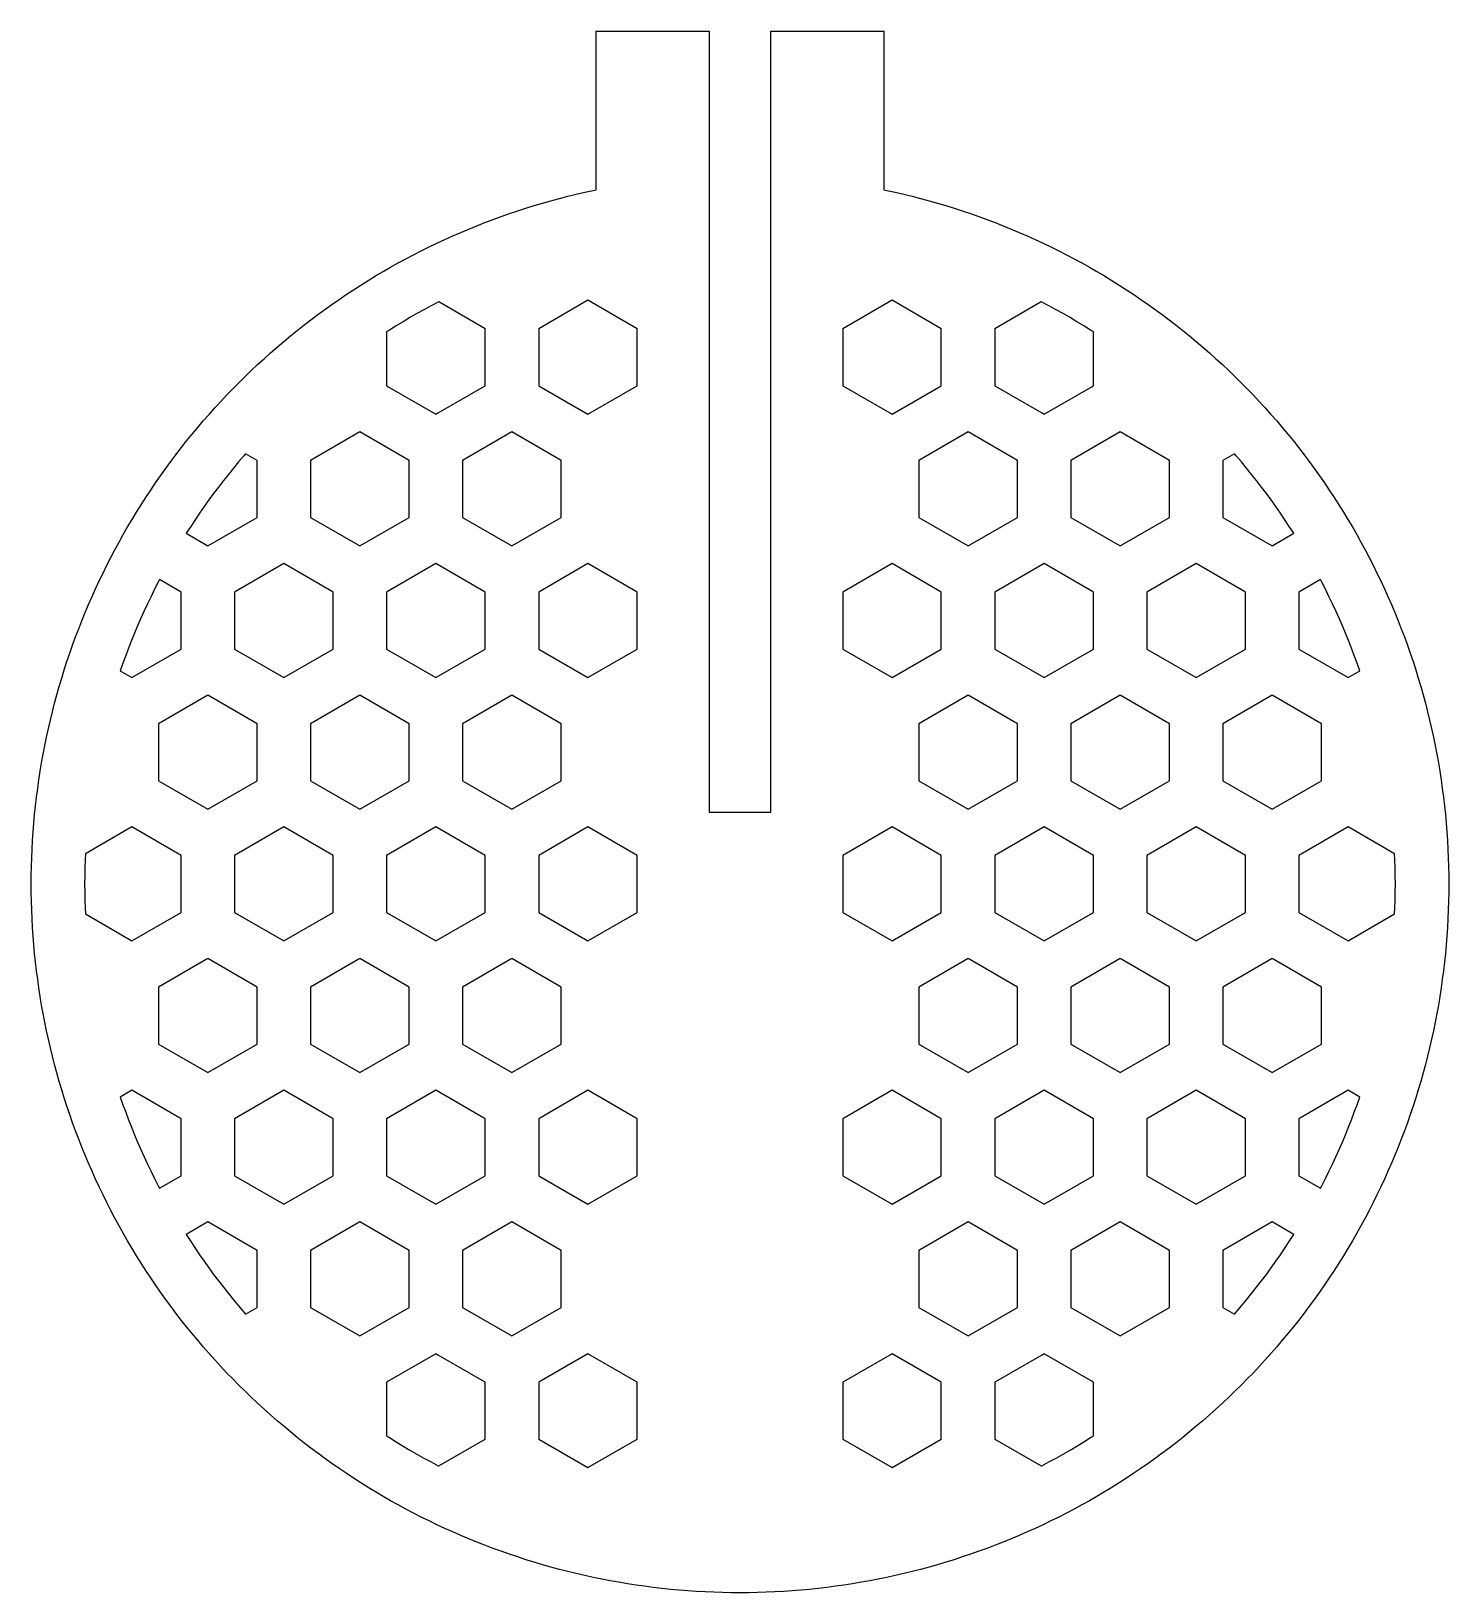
# Model space of a CAD drawing. Header units: millimetres. Extents: x 0 to 439, y -239 to 0.
# Drawn here: x 148 to 217, y -158 to -82 of the extents above; entities that cross this region are included whole.
import ezdxf

# ---------------------------------------------------------------- set-up
doc = ezdxf.new("R2010")
doc.units = ezdxf.units.MM
doc.layers.add('CUT', color=1, linetype='Continuous')

msp = doc.modelspace()

# ---------------------------------------------------------------- linework, layer by layer
at = {"layer": 'CUT'}
for points in [[(216.977, -124.77), (216.958, -125.193), (216.935, -125.616), (216.907, -126.038), (216.873, -126.46), (216.834, -126.882), (216.79, -127.303), (216.741, -127.723), (216.686, -128.143), (216.627, -128.562), (216.562, -128.981), (216.492, -129.398), (216.417, -129.815), (216.337, -130.231), (216.252, -130.645), (216.162, -131.059), (216.066, -131.472), (215.966, -131.883), (215.861, -132.293), (215.75, -132.702), (215.635, -133.109), (215.514, -133.515), (215.389, -133.919), (215.259, -134.322), (215.123, -134.723), (214.983, -135.123), (214.838, -135.52), (214.688, -135.916), (214.533, -136.31), (214.374, -136.703), (214.209, -137.093), (214.04, -137.481), (213.866, -137.867), (213.688, -138.251), (213.504, -138.632), (213.316, -139.012), (213.124, -139.389), (212.926, -139.763), (212.724, -140.135), (212.518, -140.505), (212.307, -140.872), (212.092, -141.237), (211.872, -141.598), (211.647, -141.957), (211.419, -142.314), (211.186, -142.667), (210.948, -143.018), (210.707, -143.365), (210.461, -143.71), (210.211, -144.052), (209.956, -144.39), (209.698, -144.725), (209.435, -145.058), (209.169, -145.387), (208.898, -145.712), (208.624, -146.034), (208.345, -146.353), (208.063, -146.669), (207.777, -146.981), (207.487, -147.289), (207.193, -147.594), (206.895, -147.895), (206.594, -148.193), (206.289, -148.487), (205.981, -148.777), (205.669, -149.063), (205.353, -149.345), (205.034, -149.624), (204.712, -149.898), (204.387, -150.169), (204.058, -150.435), (203.725, -150.698), (203.39, -150.956), (203.052, -151.211), (202.71, -151.461), (202.365, -151.707), (202.018, -151.948), (201.667, -152.186), (201.314, -152.419), (200.957, -152.647), (200.598, -152.872), (200.237, -153.092), (199.872, -153.307), (199.505, -153.518), (199.135, -153.724), (198.763, -153.926), (198.389, -154.124), (198.012, -154.316), (197.632, -154.504), (197.251, -154.688), (196.867, -154.866), (196.481, -155.04), (196.093, -155.209), (195.703, -155.374), (195.31, -155.533), (194.916, -155.688), (194.52, -155.838), (194.123, -155.983), (193.723, -156.123), (193.322, -156.259), (192.919, -156.389), (192.515, -156.514), (192.109, -156.635), (191.702, -156.75), (191.293, -156.861), (190.883, -156.966), (190.472, -157.066), (190.059, -157.162), (189.645, -157.252), (189.231, -157.337), (188.815, -157.417), (188.398, -157.492), (187.981, -157.562), (187.562, -157.627), (187.143, -157.686), (186.723, -157.741), (186.303, -157.79), (185.882, -157.834), (185.46, -157.873), (185.038, -157.907), (184.616, -157.935), (184.193, -157.958), (183.77, -157.977), (183.347, -157.99), (182.923, -157.997), (182.5, -158), (182.077, -157.997), (181.653, -157.99), (181.23, -157.977), (180.807, -157.958), (180.384, -157.935), (179.962, -157.907), (179.54, -157.873), (179.118, -157.834), (178.697, -157.79), (178.277, -157.741), (177.857, -157.686), (177.438, -157.627), (177.019, -157.562), (176.602, -157.492), (176.185, -157.417), (175.769, -157.337), (175.355, -157.252), (174.941, -157.162), (174.528, -157.066), (174.117, -156.966), (173.707, -156.861), (173.298, -156.75), (172.891, -156.635), (172.485, -156.514), (172.081, -156.389), (171.678, -156.259), (171.277, -156.123), (170.877, -155.983), (170.48, -155.838), (170.084, -155.688), (169.69, -155.533), (169.297, -155.374), (168.907, -155.209), (168.519, -155.04), (168.133, -154.866), (167.749, -154.688), (167.368, -154.504), (166.988, -154.316), (166.611, -154.124), (166.237, -153.926), (165.865, -153.724), (165.495, -153.518), (165.128, -153.307), (164.763, -153.092), (164.402, -152.872), (164.043, -152.647), (163.686, -152.419), (163.333, -152.186), (162.982, -151.948), (162.635, -151.707), (162.29, -151.461), (161.948, -151.211), (161.61, -150.956), (161.275, -150.698), (160.942, -150.435), (160.613, -150.169), (160.288, -149.898), (159.966, -149.624), (159.647, -149.345), (159.331, -149.063), (159.019, -148.777), (158.711, -148.487), (158.406, -148.193), (158.105, -147.895), (157.807, -147.594), (157.513, -147.289), (157.223, -146.981), (156.937, -146.669), (156.655, -146.353), (156.376, -146.034), (156.102, -145.712), (155.831, -145.387), (155.565, -145.058), (155.302, -144.725), (155.044, -144.39), (154.789, -144.052), (154.539, -143.71), (154.293, -143.365), (154.052, -143.018), (153.814, -142.667), (153.581, -142.314), (153.353, -141.957), (153.128, -141.598), (152.908, -141.237), (152.693, -140.872), (152.482, -140.505), (152.276, -140.135), (152.074, -139.763), (151.876, -139.389), (151.684, -139.012), (151.496, -138.632), (151.312, -138.251), (151.134, -137.867), (150.96, -137.481), (150.791, -137.093), (150.626, -136.703), (150.467, -136.31), (150.312, -135.916), (150.162, -135.52), (150.017, -135.123), (149.877, -134.723), (149.741, -134.322), (149.611, -133.919), (149.486, -133.515), (149.365, -133.109), (149.25, -132.702), (149.139, -132.293), (149.034, -131.883), (148.934, -131.472), (148.838, -131.059), (148.748, -130.645), (148.663, -130.231), (148.583, -129.815), (148.508, -129.398), (148.438, -128.981), (148.373, -128.562), (148.314, -128.143), (148.259, -127.723), (148.21, -127.303), (148.166, -126.882), (148.127, -126.46), (148.093, -126.038), (148.065, -125.616), (148.042, -125.193), (148.023, -124.77), (148.01, -124.347), (148.003, -123.923), (148, -123.5), (148.003, -123.077), (148.01, -122.653), (148.023, -122.23), (148.042, -121.807), (148.065, -121.384), (148.093, -120.962), (148.127, -120.54), (148.166, -120.118), (148.21, -119.697), (148.259, -119.277), (148.314, -118.857), (148.373, -118.438), (148.438, -118.019), (148.508, -117.602), (148.583, -117.185), (148.663, -116.769), (148.748, -116.355), (148.838, -115.941), (148.934, -115.528), (149.034, -115.117), (149.139, -114.707), (149.25, -114.298), (149.365, -113.891), (149.486, -113.485), (149.611, -113.081), (149.741, -112.678), (149.877, -112.277), (150.017, -111.877), (150.162, -111.48), (150.312, -111.084), (150.467, -110.69), (150.626, -110.297), (150.791, -109.907), (150.96, -109.519), (151.134, -109.133), (151.312, -108.749), (151.496, -108.368), (151.684, -107.988), (151.876, -107.611), (152.074, -107.237), (152.276, -106.865), (152.482, -106.495), (152.693, -106.128), (152.908, -105.763), (153.128, -105.402), (153.353, -105.043), (153.581, -104.686), (153.814, -104.333), (154.052, -103.982), (154.293, -103.635), (154.539, -103.29), (154.789, -102.948), (155.044, -102.61), (155.302, -102.275), (155.565, -101.942), (155.831, -101.613), (156.102, -101.288), (156.376, -100.966), (156.655, -100.647), (156.937, -100.331), (157.223, -100.019), (157.513, -99.711), (157.807, -99.406), (158.105, -99.105), (158.406, -98.807), (158.711, -98.513), (159.019, -98.223), (159.331, -97.937), (159.647, -97.655), (159.966, -97.376), (160.288, -97.102), (160.613, -96.831), (160.942, -96.565), (161.275, -96.302), (161.61, -96.044), (161.948, -95.789), (162.29, -95.539), (162.635, -95.293), (162.982, -95.052), (163.333, -94.814), (163.686, -94.581), (164.043, -94.353), (164.402, -94.128), (164.763, -93.908), (165.128, -93.693), (165.495, -93.482), (165.865, -93.276), (166.237, -93.074), (166.611, -92.876), (166.988, -92.684), (167.368, -92.496), (167.749, -92.312), (168.133, -92.134), (168.519, -91.96), (168.907, -91.791), (169.297, -91.626), (169.69, -91.467), (170.084, -91.312), (170.48, -91.162), (170.877, -91.017), (171.277, -90.877), (171.678, -90.741), (172.081, -90.611), (172.485, -90.486), (172.891, -90.365), (173.298, -90.25), (173.707, -90.139), (174.117, -90.034), (174.528, -89.934), (174.941, -89.838), (175.355, -89.748), (175.5, -89.718), (175.5, -82), (181, -82), (181, -120), (184, -120), (184, -82), (189.5, -82), (189.5, -89.718), (189.645, -89.748), (190.059, -89.838), (190.472, -89.934), (190.883, -90.034), (191.293, -90.139), (191.702, -90.25), (192.109, -90.365), (192.515, -90.486), (192.919, -90.611), (193.322, -90.741), (193.723, -90.877), (194.123, -91.017), (194.52, -91.162), (194.916, -91.312), (195.31, -91.467), (195.703, -91.626), (196.093, -91.791), (196.481, -91.96), (196.867, -92.134), (197.251, -92.312), (197.632, -92.496), (198.012, -92.684), (198.389, -92.876), (198.763, -93.074), (199.135, -93.276), (199.505, -93.482), (199.872, -93.693), (200.237, -93.908), (200.598, -94.128), (200.957, -94.353), (201.314, -94.581), (201.667, -94.814), (202.018, -95.052), (202.365, -95.293), (202.71, -95.539), (203.052, -95.789), (203.39, -96.044), (203.725, -96.302), (204.058, -96.565), (204.387, -96.831), (204.712, -97.102), (205.034, -97.376), (205.353, -97.655), (205.669, -97.937), (205.981, -98.223), (206.289, -98.513), (206.594, -98.807), (206.895, -99.105), (207.193, -99.406), (207.487, -99.711), (207.777, -100.019), (208.063, -100.331), (208.345, -100.647), (208.624, -100.966), (208.898, -101.288), (209.169, -101.613), (209.435, -101.942), (209.698, -102.275), (209.956, -102.61), (210.211, -102.948), (210.461, -103.29), (210.707, -103.635), (210.948, -103.982), (211.186, -104.333), (211.419, -104.686), (211.647, -105.043), (211.872, -105.402), (212.092, -105.763), (212.307, -106.128), (212.518, -106.495), (212.724, -106.865), (212.926, -107.237), (213.124, -107.611), (213.316, -107.988), (213.504, -108.368), (213.688, -108.749), (213.866, -109.133), (214.04, -109.519), (214.209, -109.907), (214.374, -110.297), (214.533, -110.69), (214.688, -111.084), (214.838, -111.48), (214.983, -111.877), (215.123, -112.277), (215.259, -112.678), (215.389, -113.081), (215.514, -113.485), (215.635, -113.891), (215.75, -114.298), (215.861, -114.707), (215.966, -115.117), (216.066, -115.528), (216.162, -115.941), (216.252, -116.355), (216.337, -116.769), (216.417, -117.185), (216.492, -117.602), (216.562, -118.019), (216.627, -118.438), (216.686, -118.857), (216.741, -119.277), (216.79, -119.697), (216.834, -120.118), (216.873, -120.54), (216.907, -120.962), (216.935, -121.384), (216.958, -121.807), (216.977, -122.23), (216.99, -122.653), (216.997, -123.077), (217, -123.5), (216.997, -123.923), (216.99, -124.347), (216.977, -124.77)], [(165.766, -96.342), (165.434, -96.549), (165.3, -96.635), (165.3, -99.251), (167.7, -100.637), (170.1, -99.251), (170.1, -96.48), (167.834, -95.172), (167.809, -95.184), (167.462, -95.367), (167.118, -95.553), (166.777, -95.744), (166.437, -95.939), (166.1, -96.138), (165.766, -96.342)], [(177.5, -96.48), (175.1, -95.094), (172.7, -96.48), (172.7, -99.251), (175.1, -100.637), (177.5, -99.251), (177.5, -97.866), (177.5, -96.48)], [(192.3, -96.48), (189.9, -95.094), (187.5, -96.48), (187.5, -99.251), (189.9, -100.637), (192.3, -99.251), (192.3, -96.48)], [(197.191, -95.184), (197.166, -95.172), (194.9, -96.48), (194.9, -99.251), (197.3, -100.637), (199.7, -99.251), (199.7, -96.635), (199.566, -96.549), (199.234, -96.342), (198.9, -96.138), (198.563, -95.939), (198.223, -95.744), (197.882, -95.553), (197.538, -95.367), (197.191, -95.184)], [(166.4, -102.889), (164, -101.503), (161.6, -102.889), (161.6, -105.66), (164, -107.046), (166.4, -105.66), (166.4, -102.889)], [(171.4, -101.503), (169, -102.889), (169, -105.66), (171.4, -107.046), (173.8, -105.66), (173.8, -102.889), (171.4, -101.503)], [(196, -102.889), (193.6, -101.503), (191.2, -102.889), (191.2, -105.66), (193.6, -107.046), (196, -105.66), (196, -102.889)], [(203.4, -102.889), (201, -101.503), (198.6, -102.889), (198.6, -105.66), (201, -107.046), (203.4, -105.66), (203.4, -102.889)], [(155.976, -105.777), (155.761, -106.104), (155.549, -106.434), (155.547, -106.437), (156.6, -107.046), (159, -105.66), (159, -102.889), (158.434, -102.562), (158.345, -102.664), (158.091, -102.962), (157.841, -103.263), (157.595, -103.567), (157.352, -103.874), (157.113, -104.184), (156.878, -104.497), (156.646, -104.813), (156.419, -105.132), (156.196, -105.453), (155.976, -105.777)], [(206.909, -102.962), (206.655, -102.664), (206.566, -102.562), (206, -102.889), (206, -105.66), (208.4, -107.046), (209.453, -106.437), (209.451, -106.434), (209.239, -106.104), (209.024, -105.777), (208.804, -105.453), (208.581, -105.132), (208.354, -104.813), (208.122, -104.497), (207.887, -104.184), (207.648, -103.874), (207.405, -103.567), (207.159, -103.263), (206.909, -102.962)], [(162.7, -109.297), (160.3, -107.912), (157.9, -109.297), (157.9, -112.068), (160.3, -113.454), (162.7, -112.068), (162.7, -109.297)], [(167.7, -107.912), (165.3, -109.297), (165.3, -112.068), (167.7, -113.454), (170.1, -112.068), (170.1, -109.297), (167.7, -107.912)], [(177.5, -109.297), (175.1, -107.912), (172.7, -109.297), (172.7, -112.068), (175.1, -113.454), (177.5, -112.068), (177.5, -110.683), (177.5, -109.297)], [(192.3, -109.297), (189.9, -107.912), (187.5, -109.297), (187.5, -112.068), (189.9, -113.454), (192.3, -112.068), (192.3, -109.297)], [(199.7, -109.297), (197.3, -107.912), (194.9, -109.297), (194.9, -112.068), (197.3, -113.454), (199.7, -112.068), (199.7, -109.297)], [(207.1, -109.297), (204.7, -107.912), (202.3, -109.297), (202.3, -112.068), (204.7, -113.454), (207.1, -112.068), (207.1, -109.297)], [(152.599, -112.385), (152.465, -112.753), (152.335, -113.123), (152.334, -113.127), (152.9, -113.454), (155.3, -112.068), (155.3, -109.297), (154.247, -108.689), (154.184, -108.809), (154.006, -109.157), (153.832, -109.508), (153.663, -109.861), (153.498, -110.216), (153.337, -110.573), (153.18, -110.932), (153.028, -111.292), (152.881, -111.655), (152.738, -112.019), (152.599, -112.385)], [(210.994, -109.157), (210.816, -108.809), (210.753, -108.689), (209.7, -109.297), (209.7, -112.068), (212.1, -113.454), (212.666, -113.127), (212.665, -113.123), (212.535, -112.753), (212.401, -112.385), (212.262, -112.019), (212.119, -111.655), (211.972, -111.292), (211.82, -110.932), (211.663, -110.573), (211.502, -110.216), (211.337, -109.861), (211.168, -109.508), (210.994, -109.157)], [(159, -115.706), (156.6, -114.32), (154.2, -115.706), (154.2, -118.477), (156.6, -119.863), (159, -118.477), (159, -115.706)], [(166.4, -115.706), (164, -114.32), (161.6, -115.706), (161.6, -118.477), (164, -119.863), (166.4, -118.477), (166.4, -115.706)], [(173.8, -115.706), (171.4, -114.32), (169, -115.706), (169, -118.477), (171.4, -119.863), (173.8, -118.477), (173.8, -115.706)], [(196, -115.706), (193.6, -114.32), (191.2, -115.706), (191.2, -118.477), (193.6, -119.863), (196, -118.477), (196, -115.706)], [(201, -114.32), (198.6, -115.706), (198.6, -118.477), (201, -119.863), (203.4, -118.477), (203.4, -115.706), (201, -114.32)], [(210.8, -115.706), (208.4, -114.32), (206, -115.706), (206, -118.477), (208.4, -119.863), (210.8, -118.477), (210.8, -115.706)], [(150.602, -123.891), (150.61, -124.283), (150.622, -124.674), (150.634, -124.963), (152.9, -126.271), (155.3, -124.886), (155.3, -122.114), (152.9, -120.729), (150.634, -122.037), (150.622, -122.326), (150.61, -122.717), (150.602, -123.109), (150.6, -123.5), (150.602, -123.891)], [(162.7, -122.114), (160.3, -120.729), (157.9, -122.114), (157.9, -124.886), (160.3, -126.271), (162.7, -124.886), (162.7, -122.114)], [(170.1, -122.114), (167.7, -120.729), (165.3, -122.114), (165.3, -124.886), (167.7, -126.271), (170.1, -124.886), (170.1, -122.114)], [(175.1, -120.729), (172.7, -122.114), (172.7, -124.886), (175.1, -126.271), (177.5, -124.886), (177.5, -123.5), (177.5, -122.114), (175.1, -120.729)], [(192.3, -122.114), (189.9, -120.729), (187.5, -122.114), (187.5, -124.886), (189.9, -126.271), (192.3, -124.886), (192.3, -122.114)], [(199.7, -122.114), (197.3, -120.729), (194.9, -122.114), (194.9, -124.886), (197.3, -126.271), (199.7, -124.886), (199.7, -122.114)], [(207.1, -122.114), (204.7, -120.729), (202.3, -122.114), (202.3, -124.886), (204.7, -126.271), (207.1, -124.886), (207.1, -122.114)], [(214.378, -122.326), (214.366, -122.037), (212.1, -120.729), (209.7, -122.114), (209.7, -124.886), (212.1, -126.271), (214.366, -124.963), (214.378, -124.674), (214.39, -124.283), (214.398, -123.891), (214.4, -123.5), (214.398, -123.109), (214.39, -122.717), (214.378, -122.326)], [(159, -128.523), (156.6, -127.137), (154.2, -128.523), (154.2, -131.294), (156.6, -132.68), (159, -131.294), (159, -128.523)], [(164, -127.137), (161.6, -128.523), (161.6, -131.294), (164, -132.68), (166.4, -131.294), (166.4, -128.523), (164, -127.137)], [(173.8, -128.523), (171.4, -127.137), (169, -128.523), (169, -131.294), (171.4, -132.68), (173.8, -131.294), (173.8, -128.523)], [(196, -128.523), (193.6, -127.137), (191.2, -128.523), (191.2, -131.294), (193.6, -132.68), (196, -131.294), (196, -128.523)], [(203.4, -128.523), (201, -127.137), (198.6, -128.523), (198.6, -131.294), (201, -132.68), (203.4, -131.294), (203.4, -128.523)], [(210.8, -128.523), (208.4, -127.137), (206, -128.523), (206, -131.294), (208.4, -132.68), (210.8, -131.294), (210.8, -128.523)], [(153.663, -137.139), (153.832, -137.492), (154.006, -137.843), (154.184, -138.191), (154.247, -138.311), (155.3, -137.703), (155.3, -134.932), (152.9, -133.546), (152.334, -133.873), (152.335, -133.877), (152.465, -134.247), (152.599, -134.615), (152.738, -134.981), (152.881, -135.345), (153.028, -135.708), (153.18, -136.068), (153.337, -136.427), (153.498, -136.784), (153.663, -137.139)], [(162.7, -134.932), (160.3, -133.546), (157.9, -134.932), (157.9, -137.703), (160.3, -139.088), (162.7, -137.703), (162.7, -134.932)], [(170.1, -134.932), (167.7, -133.546), (165.3, -134.932), (165.3, -137.703), (167.7, -139.088), (170.1, -137.703), (170.1, -134.932)], [(177.5, -134.932), (175.1, -133.546), (172.7, -134.932), (172.7, -137.703), (175.1, -139.088), (177.5, -137.703), (177.5, -136.317), (177.5, -134.932)], [(192.3, -134.932), (189.9, -133.546), (187.5, -134.932), (187.5, -137.703), (189.9, -139.088), (192.3, -137.703), (192.3, -134.932)], [(199.7, -134.932), (197.3, -133.546), (194.9, -134.932), (194.9, -137.703), (197.3, -139.088), (199.7, -137.703), (199.7, -134.932)], [(207.1, -134.932), (204.7, -133.546), (202.3, -134.932), (202.3, -137.703), (204.7, -139.088), (207.1, -137.703), (207.1, -134.932)], [(212.665, -133.877), (212.666, -133.873), (212.1, -133.546), (209.7, -134.932), (209.7, -137.703), (210.753, -138.311), (210.816, -138.191), (210.994, -137.843), (211.168, -137.492), (211.337, -137.139), (211.502, -136.784), (211.663, -136.427), (211.82, -136.068), (211.972, -135.708), (212.119, -135.345), (212.262, -134.981), (212.401, -134.615), (212.535, -134.247), (212.665, -133.877)], [(157.595, -143.433), (157.841, -143.737), (158.091, -144.038), (158.345, -144.336), (158.434, -144.438), (159, -144.111), (159, -141.34), (156.6, -139.954), (155.547, -140.563), (155.549, -140.566), (155.761, -140.896), (155.976, -141.223), (156.196, -141.547), (156.419, -141.868), (156.646, -142.187), (156.878, -142.503), (157.113, -142.816), (157.352, -143.126), (157.595, -143.433)], [(166.4, -141.34), (164, -139.954), (161.6, -141.34), (161.6, -144.111), (164, -145.497), (166.4, -144.111), (166.4, -141.34)], [(173.8, -141.34), (171.4, -139.954), (169, -141.34), (169, -144.111), (171.4, -145.497), (173.8, -144.111), (173.8, -141.34)], [(193.6, -139.954), (191.2, -141.34), (191.2, -144.111), (193.6, -145.497), (196, -144.111), (196, -141.34), (193.6, -139.954)], [(203.4, -141.34), (201, -139.954), (198.6, -141.34), (198.6, -144.111), (201, -145.497), (203.4, -144.111), (203.4, -141.34)], [(209.239, -140.896), (209.451, -140.566), (209.453, -140.563), (208.4, -139.954), (206, -141.34), (206, -144.111), (206.566, -144.438), (206.655, -144.336), (206.909, -144.038), (207.159, -143.737), (207.405, -143.433), (207.648, -143.126), (207.887, -142.816), (208.122, -142.503), (208.354, -142.187), (208.581, -141.868), (208.804, -141.547), (209.024, -141.223), (209.239, -140.896)], [(167.118, -151.447), (167.462, -151.633), (167.809, -151.816), (167.834, -151.828), (170.1, -150.52), (170.1, -147.749), (167.7, -146.363), (165.3, -147.749), (165.3, -150.365), (165.434, -150.451), (165.766, -150.658), (166.1, -150.862), (166.437, -151.061), (166.777, -151.256), (167.118, -151.447)], [(177.5, -147.749), (175.1, -146.363), (172.7, -147.749), (172.7, -150.52), (175.1, -151.906), (177.5, -150.52), (177.5, -149.134), (177.5, -147.749)], [(192.3, -147.749), (189.9, -146.363), (187.5, -147.749), (187.5, -150.52), (189.9, -151.906), (192.3, -150.52), (192.3, -147.749)], [(198.223, -151.256), (198.563, -151.061), (198.9, -150.862), (199.234, -150.658), (199.566, -150.451), (199.7, -150.365), (199.7, -147.749), (197.3, -146.363), (194.9, -147.749), (194.9, -150.52), (197.166, -151.828), (197.191, -151.816), (197.538, -151.633), (197.882, -151.447), (198.223, -151.256)]]:
    msp.add_lwpolyline(points, close=True, dxfattribs=at)

doc.saveas('drawing.dxf')
